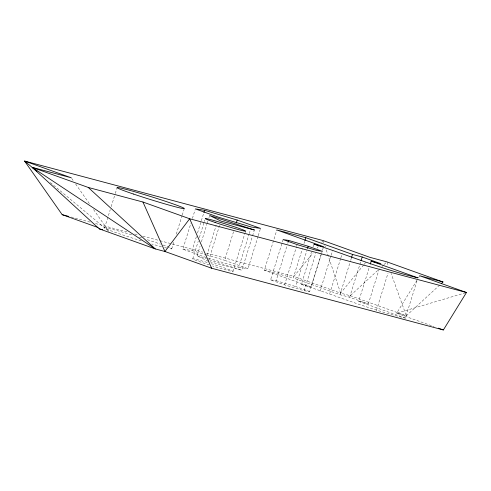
<?xml version="1.0" encoding="UTF-8"?>
<svg xmlns="http://www.w3.org/2000/svg" width="491" height="491" viewBox="0 0 491 491"><rect width="100%" height="100%" fill="white"/><g stroke="black" fill="none" stroke-linecap="round" stroke-linejoin="round"><path stroke-width="0.37" stroke-dasharray="2.46 1.84" d="M104.583 227.879L110.285 209.577M111.199 206.65L115.072 194.209M115.299 193.472L117.128 187.617M171.746 248.814L174.029 241.492M176.306 234.17L182.008 215.868M182.235 215.138L184.291 208.546M206.183 257.542L182.83 249.17L190.809 223.552M192.404 218.427L195.142 209.639M182.83 249.17L192.055 250.557L196.388 236.65M197.529 232.986L203.685 213.223M192.748 258.849L198.217 241.277M199.358 237.613L204.146 222.245M204.373 221.509L204.833 220.048M208.387 261.347L197.087 255.762L200.052 246.243M201.42 241.854L206.889 224.283M207.116 223.552L208.031 220.625M208.945 217.691L209.399 216.23M206.864 255.345L216.212 225.332M208.614 260.617L219.557 225.473M258.02 236.466L247.992 268.681L224.639 260.31L233.759 231.028M233.047 271.406L244.899 233.335M245.132 232.605L245.586 231.138M208.362 258.192L238.761 267.294L249.023 234.348M249.25 233.618L250.392 229.96M209.841 261.734L241.836 270.259L252.325 236.582M252.552 235.852L254.148 230.727M258.248 235.735L260.531 228.413M321.053 254.761L311.018 286.977L264.311 270.24L276.856 229.972M321.544 253.491L309.686 291.556L304.15 290.727L284.602 284.872L270.59 279.852L283.129 239.59M270.59 279.852L276.126 280.686L286.842 246.273M287.757 243.346L288.211 241.885M284.602 284.872L296.46 246.807M296.687 246.071L297.141 244.61M379.267 268.822L368.324 303.96L349.641 297.264L339.987 294.692L293.28 277.955L302.401 248.673M303.997 243.548L304.678 241.351M309.686 291.556L295.674 286.535L306.844 250.662M417 280.791L405.376 318.125C369.827 309.686 336.053 295.588 301.364 284.406L311.398 252.19M312.994 247.065L313.902 244.137M304.15 290.727L315.781 253.393M322.421 250.373L323.33 247.446M321.771 252.755L322.225 251.294M320.046 291.095L330.989 255.958M331.216 255.228L332.585 250.833M329.7 293.673L340.644 258.53M340.877 257.8L342.239 253.405M339.987 294.692L350.476 261.016M350.703 260.285L351.384 258.088M349.641 297.264L360.811 261.396M405.376 318.125L358.669 301.388L369.613 266.245M376.407 310.404L388.037 273.07M416.957 280.293L396.66 313.227L434.026 326.619M418.553 277.71L419.744 275.77M206.545 253.129L293.906 276.408L313.098 252.926M316.934 248.231L318.377 246.47M321.734 242.358L322.691 241.185M363.641 264.968L340.613 293.145L293.906 276.408M364.119 264.379L366.519 261.445M326.276 249.956L340.613 293.145L350.267 295.717L378.058 270.087M381.943 266.496L383.612 264.956M384.171 264.446L386.945 261.881L388.24 265.478M439.66 285.044L406.315 315.799L396.66 313.227L465.714 292.728M238.761 267.294L247.992 268.681M71.066 217.034L91.05 222.362M95.493 223.546L128.071 232.225M134.73 233.998L138.437 234.986M142.875 236.165L159.164 240.504M159.906 240.707L202.844 252.147M264.311 270.24L293.28 277.955M301.364 284.406L311.018 286.977M358.669 301.388L368.324 303.96M192.055 250.557L205.784 254.669M206.508 254.884L224.639 260.31M276.126 280.686L295.674 286.535M197.087 255.762L206.472 258.8M209.356 259.739L241.836 270.259M350.267 295.717L406.315 315.799L391.082 273.383M50.321 182.535L108.302 230.917M71.692 178.399L73.441 180.891M75.632 184.008L90.068 204.587M93.572 209.577L108.885 231.402M323.17 240.596L323.888 242.757M324.846 245.635L325.324 247.077M211.253 263.692A21.107 0.884 17.3 0 1 233.035 271.357A21.107 0.884 17.3 0 1 212.56 265.95M209.283 264.913A21.107 0.884 17.3 0 1 192.754 258.892A21.107 0.884 17.3 0 1 208 262.703M163.049 245.046A35.174 1.473 17.3 0 1 168.616 248.464M166.971 248.096A35.174 1.473 17.3 0 1 164.467 247.482M161.521 246.715A35.174 1.473 17.3 0 1 151.86 244.015M141.267 240.848A35.174 1.473 17.3 0 1 104.841 228.18A35.174 1.473 17.3 0 1 132.871 235.177M139.444 237.202A35.174 1.473 17.3 0 1 141.635 237.89M147.392 239.731A35.174 1.473 17.3 0 1 160.404 244.101"/><path stroke-width="0.74" d="M203.912 212.493L204.594 210.295L237.178 220.048L260.531 228.413L251.3 227.032L218.722 217.274L195.369 208.908L204.594 210.295M236.263 222.975L237.178 220.048M288.211 241.885L288.665 240.418L308.213 246.273L322.225 251.294L316.689 250.459L297.141 244.61L283.129 239.59L288.665 240.418M304.905 240.621L305.819 237.693L276.856 229.972L323.563 246.709L313.902 244.137C348.592 255.326 382.372 269.418 417.915 277.857L371.208 261.126L370.294 264.054M307.532 248.471L308.213 246.273M351.611 257.358L352.526 254.43L305.819 237.693M361.038 260.66L362.18 257.002L352.526 254.43M98.108 227.542L62.179 214.665L24.55 161.036L71.256 177.773L32.185 167.363L99.231 228.831L155.279 248.919L164.933 251.49L211.639 268.227L443.367 329.964L466.45 292.507L419.744 275.77L442.992 281.969L441.329 283.503M371.208 261.126L380.863 263.698L362.18 257.002M88.233 187.445L155.279 248.919L32.185 167.363L88.233 187.445L142.955 202.028L189.661 218.765L466.45 292.507M62.179 214.665L68.844 216.445M99.231 228.831L102.68 229.751M442.992 281.969L386.945 261.881L369.876 257.333L323.17 240.596L24.55 161.036L36.85 171.298M438.334 328.16L443.367 329.964M211.639 268.227L189.661 218.765L164.933 251.49L142.955 202.028M254.375 229.997L220.925 221.085L209.626 215.5L254.375 229.997M133.435 194.037A35.174 1.473 17.3 0 0 184.291 208.546A35.174 1.473 17.3 0 0 134.399 191.662A35.174 1.473 17.3 0 0 133.435 194.037M215.07 222.435A21.107 0.884 17.3 0 0 245.586 231.138A21.107 0.884 17.3 0 0 215.653 221.011A21.107 0.884 17.3 0 0 215.07 222.435"/></g></svg>
